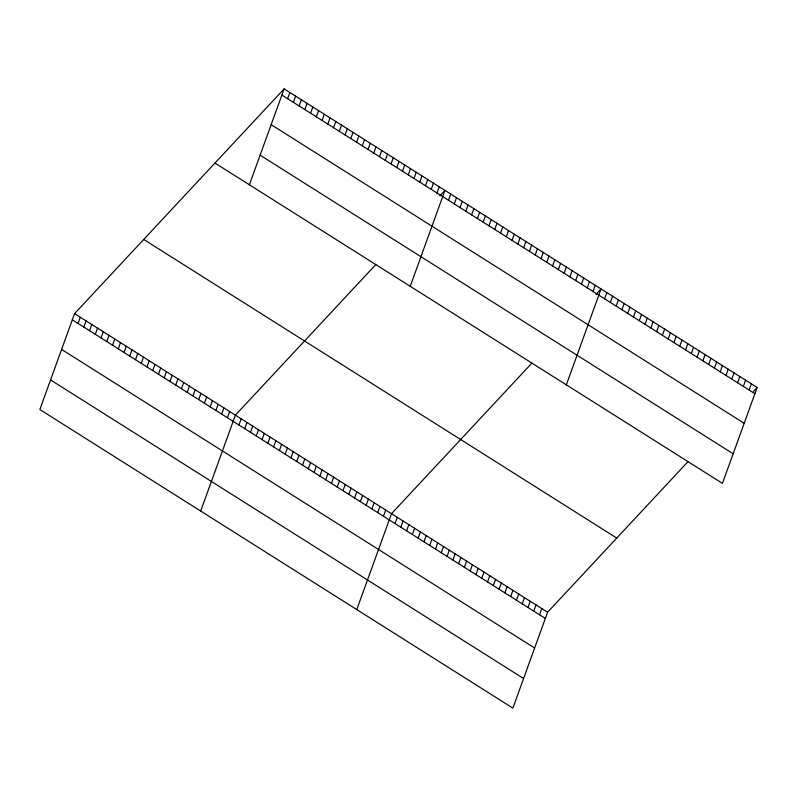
<?xml version="1.0" encoding="UTF-8"?>
<svg xmlns="http://www.w3.org/2000/svg" width="797" height="797" viewBox="0 0 797 797"><rect width="100%" height="100%" fill="white"/><g stroke="black" fill="none" stroke-linecap="round" stroke-linejoin="round"><path stroke-width="1.2" d="M214.961 163.046L722.441 483.371L757.15 387.481L284.121 88.875L74.559 313.629L39.85 409.519L512.879 708.125L547.599 612.235L688 461.652M78.056 323.452L80.308 317.256M83.805 327.079L86.046 320.882M89.553 330.705L91.794 324.509M95.291 334.332L97.543 328.125M101.04 337.958L103.281 331.751M106.778 341.584L109.03 335.378M112.526 345.211L114.768 339.004M118.265 348.837L120.516 342.63M124.013 352.463L126.255 346.257M129.762 356.09L132.003 349.883M135.5 359.716L137.742 353.509M141.248 363.342L143.49 357.136M146.987 366.969L149.238 360.762M152.735 370.595L154.977 364.388M158.473 374.221L160.725 368.015M164.222 377.848L166.463 371.641M169.96 381.474L172.212 375.267M175.709 385.09L177.95 378.894M249.401 184.765L284.121 88.875M181.457 388.717L183.699 382.52M287.617 98.698L289.859 92.502M187.195 392.343L189.437 386.147M293.356 102.325L295.607 96.128M192.944 395.97L195.185 389.773M299.104 105.951L301.346 99.755M198.682 399.596L200.934 393.399M304.852 109.578L307.094 103.381M204.43 403.222L206.672 397.026M310.591 113.204L312.832 107.007M210.169 406.849L212.42 400.652M316.339 116.83L318.581 110.634M215.917 410.475L218.159 404.278M322.078 120.457L324.329 114.26M221.656 414.101L223.907 407.905M327.826 124.083L330.068 117.886M227.404 417.728L229.646 411.531M333.564 127.709L335.816 121.513M200.685 511.046L235.394 415.157L375.795 264.574M339.313 131.336L341.554 125.139M238.931 425L241.172 418.804M345.051 134.962L347.303 128.755M244.709 428.656L246.96 422.45M350.8 138.588L353.041 132.382M250.497 432.303L252.739 426.106M356.548 142.215L358.789 136.008M256.275 435.949L258.517 429.752M362.286 145.841L364.538 139.634M262.054 439.605L264.305 433.399M368.035 149.467L370.276 143.261M267.842 443.252L270.083 437.055M373.773 153.094L376.025 146.887M273.62 446.898L275.862 440.701M379.521 156.72L381.763 150.513M279.398 450.554L281.65 444.347M385.26 160.346L387.511 154.14M285.187 454.2L287.428 448.004M391.008 163.973L393.25 157.766M290.965 457.847L293.206 451.65M396.757 167.599L398.998 161.392M296.743 461.503L298.995 455.296M402.495 171.225L404.737 165.019M302.521 465.149L304.773 458.952M408.243 174.852L410.485 168.645M308.309 468.795L310.551 462.599M413.982 178.478L416.233 172.272M314.088 472.452L316.339 466.245M419.73 182.105L421.972 175.898M319.866 476.098L322.118 469.901M425.468 185.721L427.72 179.524M325.654 479.754L327.896 473.548M431.217 189.347L433.458 183.151M331.432 483.4L333.674 477.194M436.955 192.974L439.207 186.777M337.211 487.047L339.462 480.85M410.236 286.292L444.945 190.403L439.854 195.863M342.999 490.703L345.24 484.496M448.482 200.256L450.733 194.05M348.777 494.349L351.019 488.143M454.27 203.902L456.512 197.696M354.555 497.995L356.807 491.799M460.048 207.549L462.29 201.352M360.344 501.652L362.585 495.445M465.827 211.205L468.078 204.998M366.122 505.298L368.363 499.091M471.615 214.851L473.856 208.655M371.9 508.944L374.152 502.748M477.393 218.498L479.635 212.301M377.688 512.601L379.93 506.394M483.171 222.154L485.423 215.947M383.467 516.247L385.708 510.04M488.959 225.8L491.201 219.603M356.777 609.585L391.496 513.696L531.898 363.113M494.738 229.446L496.979 223.25M395.033 523.549L397.275 517.343M500.516 233.103L502.768 226.896M400.811 527.196L403.053 520.989M506.304 236.749L508.546 230.552M406.59 530.842L408.841 524.645M512.082 240.395L514.324 234.198M412.378 534.498L414.619 528.291M517.861 244.051L520.112 237.845M418.156 538.144L420.398 531.938M523.649 247.698L525.89 241.501M423.934 541.791L426.186 535.594M529.427 251.344L531.669 245.147M429.722 545.447L431.964 539.24M535.205 255L537.457 248.794M435.501 549.093L437.742 542.887M540.994 258.646L543.235 252.45M441.279 552.739L443.53 546.543M546.772 262.293L549.013 256.096M447.067 556.396L449.309 550.189M552.55 265.949L554.802 259.742M452.845 560.042L455.087 553.835M558.338 269.595L560.58 263.399M458.624 563.688L460.875 557.492M564.117 273.241L566.358 267.045M464.412 567.344L466.653 561.138M569.895 276.898L572.146 270.691M470.19 570.991L472.432 564.784M575.673 280.544L577.925 274.347M475.968 574.637L478.22 568.44M581.461 284.2L583.703 277.994M481.757 578.293L483.998 572.087M587.24 287.847L589.491 281.64M487.535 581.94L489.776 575.733M593.018 291.493L595.269 285.296M493.313 585.586L495.565 579.389M566.338 384.831L601.048 288.942L595.957 294.412M499.101 589.242L501.343 583.035M604.584 298.795L606.826 292.589M504.88 592.888L507.121 586.682M610.363 302.442L612.614 296.245M510.658 596.535L512.909 590.338M616.151 306.098L618.392 299.891M516.446 600.191L518.688 593.984M621.929 309.744L624.171 303.537M522.224 603.837L524.466 597.63M627.707 313.39L629.959 307.194M528.003 607.483L530.254 601.287M633.495 317.047L635.737 310.84M533.791 611.14L536.032 604.933M639.274 320.693L641.515 314.486M539.569 614.786L541.811 608.579M645.052 324.339L647.303 318.142M650.84 327.995L653.082 321.789M656.618 331.642L658.86 325.435M662.397 335.288L664.648 329.091M668.185 338.944L670.426 332.738M673.963 342.59L676.205 336.384M679.741 346.237L681.993 340.04M685.53 349.893L687.771 343.686M691.308 353.539L693.549 347.333M697.086 357.186L699.338 350.989M702.874 360.842L705.116 354.635M708.653 364.488L710.894 358.281M714.431 368.134L716.682 361.938M720.219 371.791L722.461 365.584M725.997 375.437L728.239 369.23M731.776 379.083L734.027 372.886M737.564 382.739L739.805 376.533M743.342 386.386L745.584 380.179M749.12 390.032L751.372 383.835M753.514 391.387L757.15 387.481M281.869 95.072L754.908 393.688M271.159 124.671L744.189 423.287M260.121 155.166L733.15 453.772M143.719 239.459L616.748 538.065M74.559 313.629L547.599 612.235M72.318 319.826L545.347 618.432M61.598 349.425L534.638 648.031M50.56 379.92L523.599 678.526"/></g></svg>
